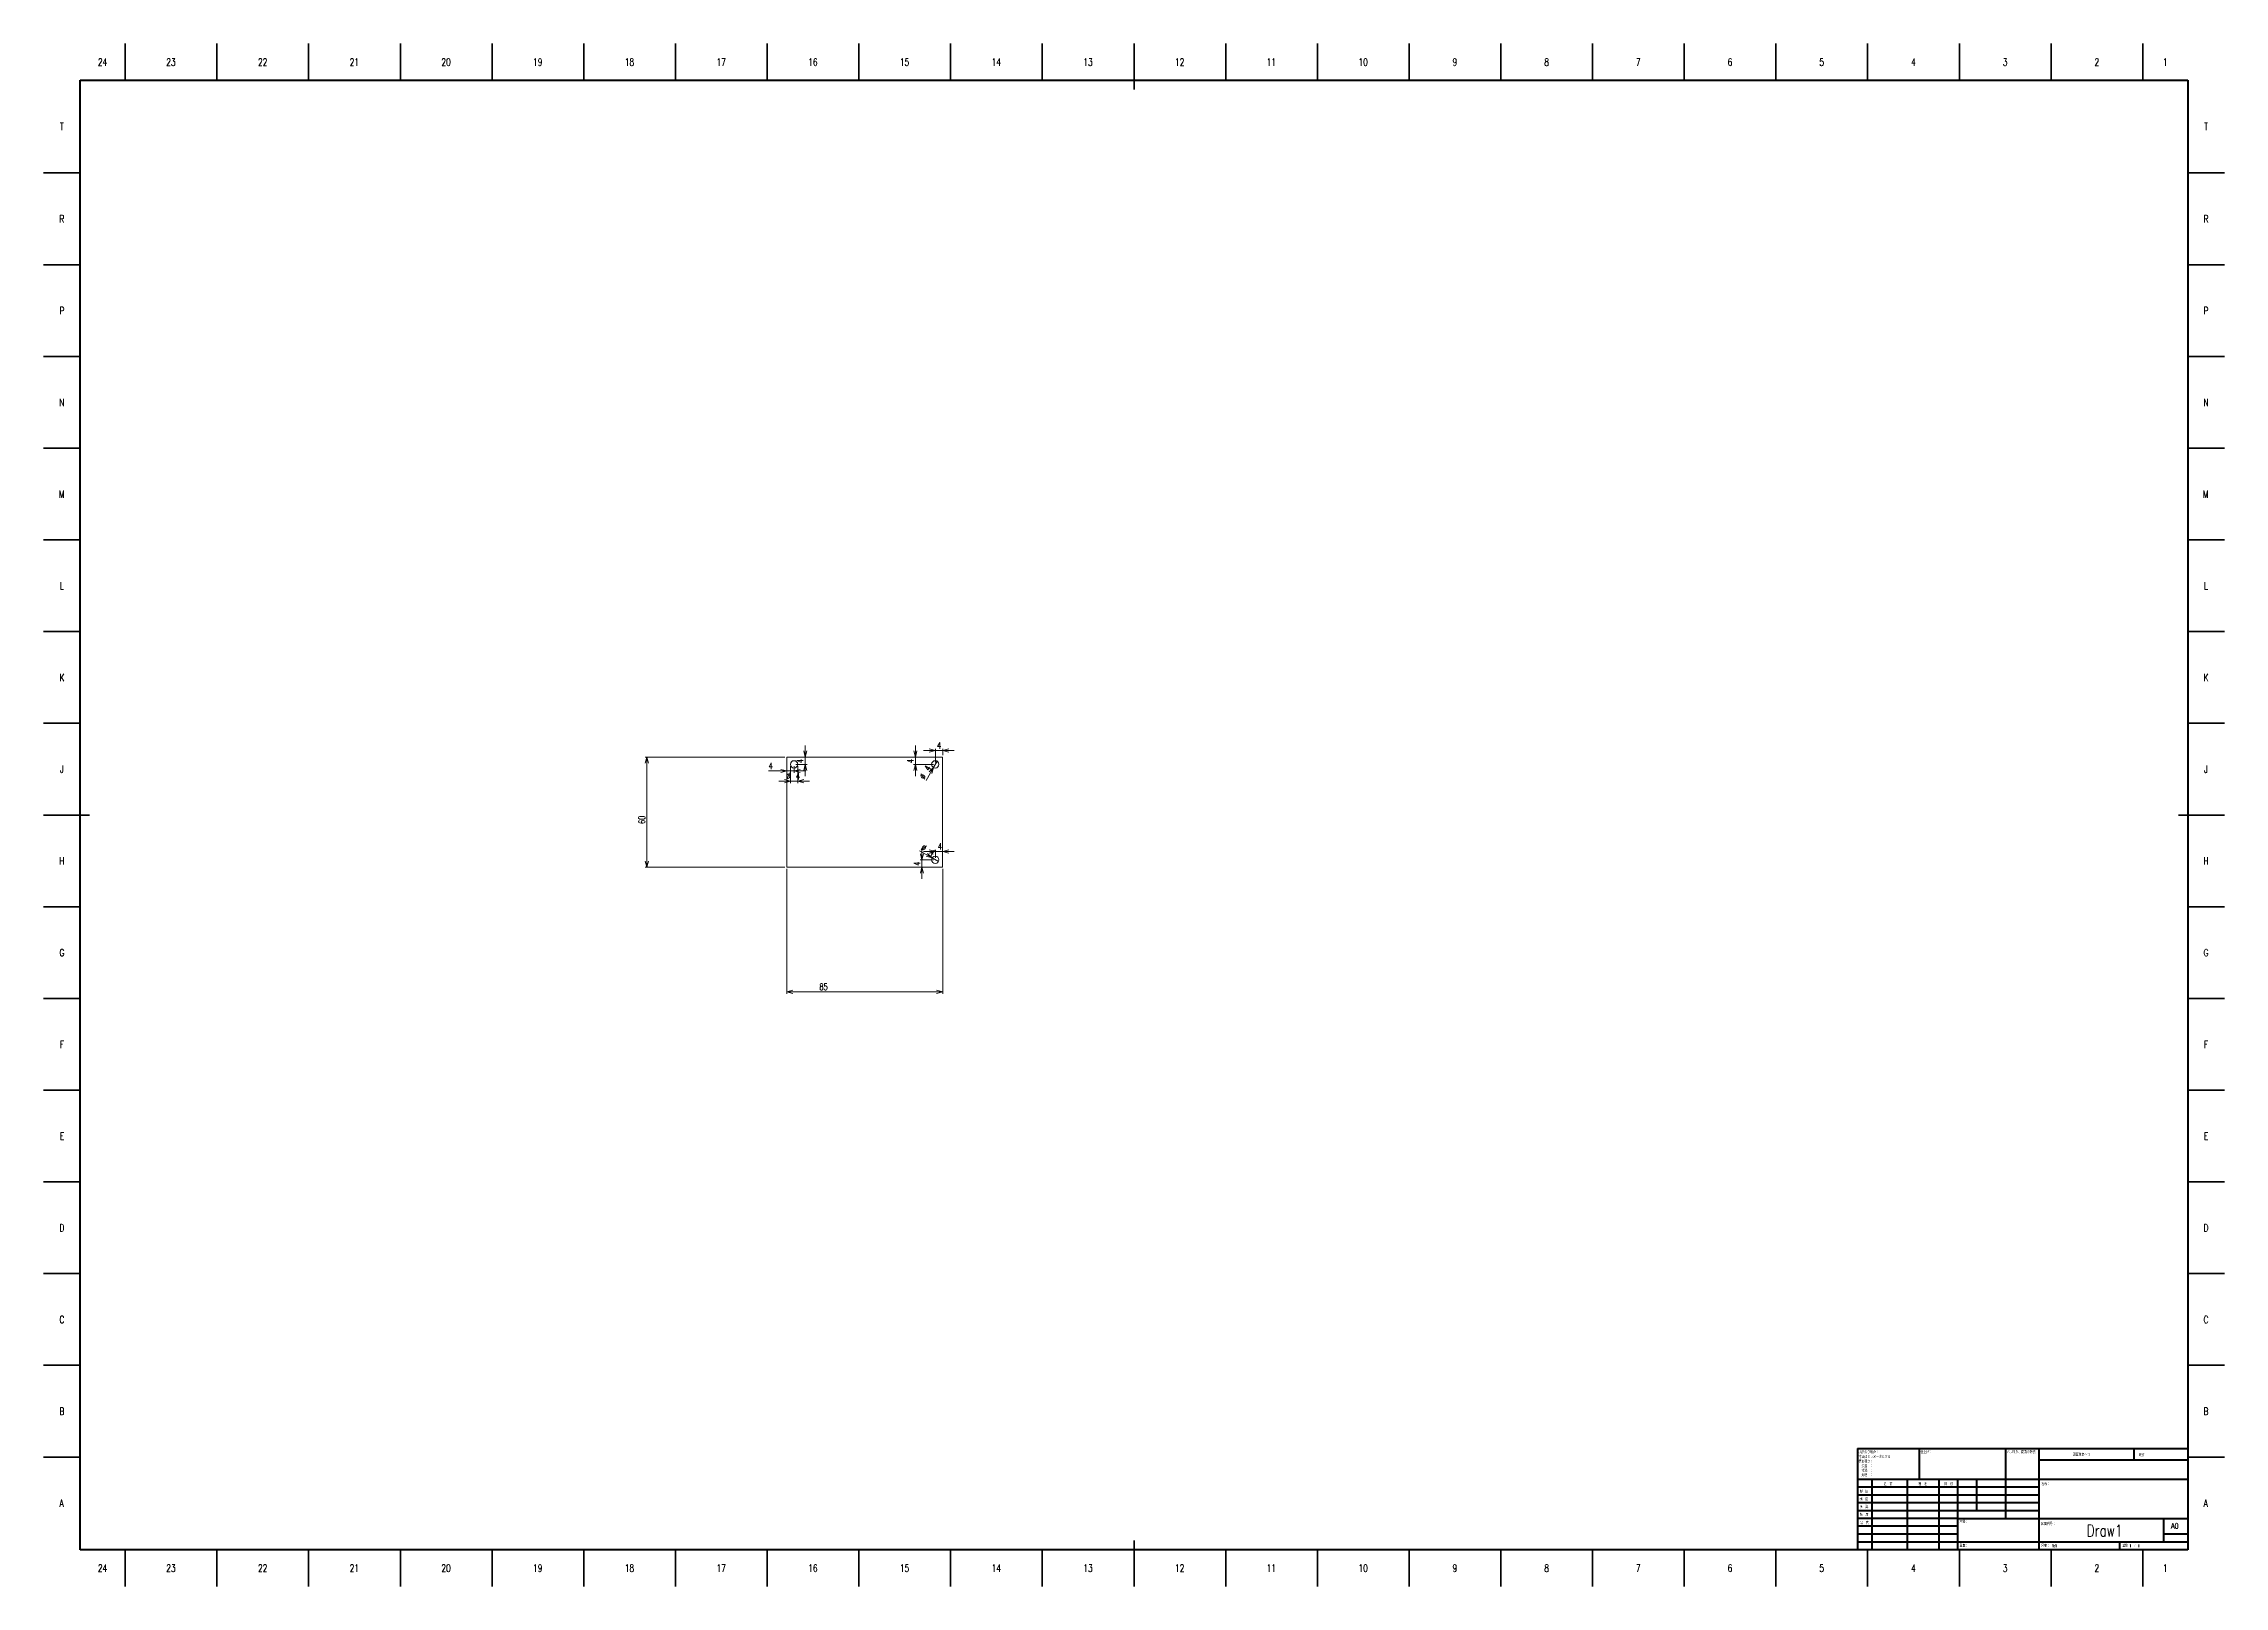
# Model space of a CAD drawing. Header units: millimetres. Extents: x 0 to 1189, y 0 to 841.
import ezdxf

# ---------------------------------------------------------------- set-up
doc = ezdxf.new("R2010")
doc.units = ezdxf.units.MM
doc.styles.add('SLDTEXTSTYLE0', font='TXT', dxfattribs={"width": 0.75, "bigfont": 'bigfont'})
doc.styles.add('SLDTEXTSTYLE1', font='TXT', dxfattribs={"width": 0.65625, "bigfont": 'bigfont'})
doc.dimstyles.new('SLDDIMSTYLE0', dxfattribs={"dimtxt": 3.5, "dimasz": 3.302, "dimexe": 0, "dimexo": 0.0625, "dimgap": 0.875, "dimtad": 3, "dimrnd": 1e-09, "dimzin": 12, "dimdsep": 46, "dimtxsty": 'SLDTEXTSTYLE0', "dimblk1": 'OPEN30', "dimblk2": 'OPEN30', "dimsah": 1, "dimcen": 0.09, "dimadec": 0, "dimazin": 3, "dimtfac": 1, "dimtofl": 0, "dimtmove": 0, "dimatfit": 3, "dimldrblk": 'OPEN30', "dimfxl": 1, "dimfrac": 2, "dimtolj": 1, "dimtzin": 12, "dimarcsym": 0})
doc.dimstyles.new('SLDDIMSTYLE1', dxfattribs={"dimtxt": 3.5, "dimasz": 3.302, "dimexe": 0, "dimexo": 0.0625, "dimgap": 0.875, "dimtad": 3, "dimrnd": 1e-09, "dimzin": 12, "dimdsep": 46, "dimtxsty": 'SLDTEXTSTYLE0', "dimblk1": 'OPEN30', "dimblk2": 'OPEN30', "dimsah": 1, "dimcen": 0.09, "dimadec": 0, "dimazin": 3, "dimtfac": 1, "dimtmove": 0, "dimatfit": 0, "dimldrblk": 'OPEN30', "dimfxl": 1, "dimfrac": 2, "dimtolj": 1, "dimtzin": 12, "dimarcsym": 0})
doc.dimstyles.new('SLDDIMSTYLE2', dxfattribs={"dimtxt": 3.5, "dimasz": 3.302, "dimexe": 0, "dimexo": 0.0625, "dimgap": 0.875, "dimtad": 3, "dimrnd": 1e-09, "dimzin": 12, "dimdsep": 46, "dimtxsty": 'SLDTEXTSTYLE0', "dimblk1": 'NONE', "dimblk2": 'OPEN30', "dimsah": 1, "dimcen": 0, "dimadec": 0, "dimazin": 3, "dimtfac": 1, "dimtmove": 0, "dimatfit": 3, "dimldrblk": 'NONE', "dimfxl": 1, "dimfrac": 2, "dimtolj": 1, "dimtzin": 12, "dimarcsym": 0})

# ---------------------------------------------------------------- blocks, each defined once
blk = doc.blocks.new('_OPEN30')
at = {"color": 0, "linetype": 'ByBlock', "lineweight": -2}
for p, q in [((-1, 0.267949), (0, 0)), ((0, 0), (-1, -0.267949)), ((0, 0), (-1, 0))]:
    blk.add_line(p, q, dxfattribs=at)
blk = doc.blocks.new('_D')
at = {"color": 7, "linetype": 'Continuous', "lineweight": 18}
for p, q in [((405.2, 391.1), (405.2, 323.1)), ((490.2, 391.1), (490.2, 323.1)), ((405.2, 324.1), (490.2, 324.1))]:
    blk.add_line(p, q, dxfattribs=at)
at = {"color": 7, "linetype": 'Continuous', "lineweight": 18, "xscale": 3.302, "yscale": 3.302, "rotation": 180}
blk.add_blockref('_OPEN30', (405.2, 324.1), dxfattribs=at)
at = {"color": 7, "linetype": 'Continuous', "lineweight": 18, "xscale": 3.302, "yscale": 3.302}
blk.add_blockref('_OPEN30', (490.2, 324.1), dxfattribs=at)
at = {"color": 7, "linetype": 'Continuous', "lineweight": 18, "insert": (423, 328.6), "char_height": 3.5, "attachment_point": 1, "style": 'SLDTEXTSTYLE0'}
blk.add_mtext('85', dxfattribs=at)
blk = doc.blocks.new('_D_1')
at = {"color": 7, "linetype": 'Continuous', "lineweight": 18}
for p, q in [((404.2, 452.1), (327.9, 452.1)), ((328.9, 452.1), (328.9, 392.1)), ((404.2, 392.1), (327.9, 392.1))]:
    blk.add_line(p, q, dxfattribs=at)
at = {"color": 7, "linetype": 'Continuous', "lineweight": 18, "xscale": 3.302, "yscale": 3.302}
for p, rotation in [((328.9, 452.1), 90), ((328.9, 392.1), 270)]:
    blk.add_blockref('_OPEN30', p, dxfattribs=dict(at, rotation=rotation))
at = {"color": 7, "linetype": 'Continuous', "lineweight": 18, "insert": (324.4, 415.6), "char_height": 3.5, "attachment_point": 1, "rotation": 90, "style": 'SLDTEXTSTYLE0'}
blk.add_mtext('60', dxfattribs=at)
blk = doc.blocks.new('_D_2')
at = {"color": 7, "linetype": 'Continuous', "lineweight": 18}
for p, q in [((407.2, 447.1), (407.2, 437.9)), ((411.2, 447.1), (411.2, 437.9)), ((407.2, 438.9), (400.8, 438.9)), ((407.2, 438.9), (411.2, 438.9)), ((411.2, 438.9), (417.5, 438.9))]:
    blk.add_line(p, q, dxfattribs=at)
at = {"color": 7, "linetype": 'Continuous', "lineweight": 18, "xscale": 3.302, "yscale": 3.302}
blk.add_blockref('_OPEN30', (407.2, 438.9), dxfattribs=at)
at = {"color": 7, "linetype": 'Continuous', "lineweight": 18, "xscale": 3.302, "yscale": 3.302, "rotation": 180}
blk.add_blockref('_OPEN30', (411.2, 438.9), dxfattribs=at)
at = {"color": 7, "linetype": 'Continuous', "lineweight": 18, "char_height": 3.5, "attachment_point": 1, "style": 'SLDTEXTSTYLE0'}
for s, insert in [('%%c', (404.9, 443.4)), ('4', (410.2, 443.4))]:
    blk.add_mtext(s, dxfattribs=dict(at, insert=insert))
blk = doc.blocks.new('_D_3')
at = {"color": 7, "linetype": 'Continuous', "lineweight": 18}
for p, q in [((405.2, 444.5), (395.3, 444.5)), ((409.2, 444.5), (405.2, 444.5)), ((409.2, 447.1), (409.2, 443.5)), ((409.2, 444.5), (415.5, 444.5))]:
    blk.add_line(p, q, dxfattribs=at)
at = {"color": 7, "linetype": 'Continuous', "lineweight": 18, "xscale": 3.302, "yscale": 3.302}
blk.add_blockref('_OPEN30', (405.2, 444.5), dxfattribs=at)
at = {"color": 7, "linetype": 'Continuous', "lineweight": 18, "xscale": 3.302, "yscale": 3.302, "rotation": 180}
blk.add_blockref('_OPEN30', (409.2, 444.5), dxfattribs=at)
at = {"color": 7, "linetype": 'Continuous', "lineweight": 18, "insert": (395.3, 449), "char_height": 3.5, "attachment_point": 1, "style": 'SLDTEXTSTYLE0'}
blk.add_mtext('4', dxfattribs=at)
blk = doc.blocks.new('_D_4')
at = {"color": 7, "linetype": 'Continuous', "lineweight": 18}
for p, q in [((415.3, 452.1), (415.3, 458.4)), ((415.3, 448.1), (415.3, 452.1)), ((410.2, 448.1), (416.3, 448.1)), ((415.3, 448.1), (415.3, 441.7))]:
    blk.add_line(p, q, dxfattribs=at)
at = {"color": 7, "linetype": 'Continuous', "lineweight": 18, "xscale": 3.302, "yscale": 3.302}
for p, rotation in [((415.3, 452.1), 270), ((415.3, 448.1), 90)]:
    blk.add_blockref('_OPEN30', p, dxfattribs=dict(at, rotation=rotation))
at = {"color": 7, "linetype": 'Continuous', "lineweight": 18, "insert": (410.7, 448.7), "char_height": 3.5, "attachment_point": 1, "rotation": 90, "style": 'SLDTEXTSTYLE0'}
blk.add_mtext('4', dxfattribs=at)
blk = doc.blocks.new('_D_5')
at = {"color": 7, "linetype": 'Continuous', "lineweight": 18}
for q in [(481.1, 439.3), (487.2, 449.8)]:
    blk.add_line((485.2, 446.4), q, dxfattribs=at)
at = {"color": 7, "linetype": 'Continuous', "lineweight": 18, "xscale": 3.302, "yscale": 3.302, "rotation": 60}
blk.add_blockref('_OPEN30', (485.2, 446.4), dxfattribs=at)
at = {"color": 7, "linetype": 'Continuous', "lineweight": 18, "char_height": 3.5, "attachment_point": 1, "rotation": 60, "style": 'SLDTEXTSTYLE0'}
for s, insert in [('%%c', (477.3, 441.4)), ('4', (479.9, 446))]:
    blk.add_mtext(s, dxfattribs=dict(at, insert=insert))
blk = doc.blocks.new('_NONE')
blk = doc.blocks.new('_D_6')
at = {"color": 7, "linetype": 'Continuous', "lineweight": 18}
for p, q in [((475.3, 452.1), (475.3, 458.4)), ((475.3, 448.1), (475.3, 452.1)), ((485.2, 448.1), (474.3, 448.1)), ((475.3, 448.1), (475.3, 441.7))]:
    blk.add_line(p, q, dxfattribs=at)
at = {"color": 7, "linetype": 'Continuous', "lineweight": 18, "xscale": 3.302, "yscale": 3.302}
for p, rotation in [((475.3, 452.1), 270), ((475.3, 448.1), 90)]:
    blk.add_blockref('_OPEN30', p, dxfattribs=dict(at, rotation=rotation))
at = {"color": 7, "linetype": 'Continuous', "lineweight": 18, "insert": (470.8, 448.7), "char_height": 3.5, "attachment_point": 1, "rotation": 90, "style": 'SLDTEXTSTYLE0'}
blk.add_mtext('4', dxfattribs=at)
blk = doc.blocks.new('_D_7')
at = {"color": 7, "linetype": 'Continuous', "lineweight": 18}
for p, q in [((486.2, 455.6), (479.8, 455.6)), ((486.2, 449.1), (486.2, 456.6)), ((486.2, 455.6), (490.2, 455.6)), ((490.2, 453.1), (490.2, 456.6)), ((490.2, 455.6), (496.5, 455.6))]:
    blk.add_line(p, q, dxfattribs=at)
at = {"color": 7, "linetype": 'Continuous', "lineweight": 18, "xscale": 3.302, "yscale": 3.302}
blk.add_blockref('_OPEN30', (486.2, 455.6), dxfattribs=at)
at = {"color": 7, "linetype": 'Continuous', "lineweight": 18, "xscale": 3.302, "yscale": 3.302, "rotation": 180}
blk.add_blockref('_OPEN30', (490.2, 455.6), dxfattribs=at)
at = {"color": 7, "linetype": 'Continuous', "lineweight": 18, "insert": (487.1, 460.1), "char_height": 3.5, "attachment_point": 1, "style": 'SLDTEXTSTYLE0'}
blk.add_mtext('4', dxfattribs=at)
blk = doc.blocks.new('_D_8')
at = {"color": 7, "linetype": 'Continuous', "lineweight": 18}
for q in [(477.6, 401), (487.9, 395.1)]:
    blk.add_line((484.4, 397.1), q, dxfattribs=at)
at = {"color": 7, "linetype": 'Continuous', "lineweight": 18, "xscale": 3.302, "yscale": 3.302, "rotation": 330}
blk.add_blockref('_OPEN30', (484.4, 397.1), dxfattribs=at)
at = {"color": 7, "linetype": 'Continuous', "lineweight": 18, "char_height": 3.5, "attachment_point": 1, "rotation": 330, "style": 'SLDTEXTSTYLE0'}
for s, insert in [('%%c', (479.8, 404.7)), ('4', (484.4, 402.1))]:
    blk.add_mtext(s, dxfattribs=dict(at, insert=insert))
blk = doc.blocks.new('_D_9')
at = {"color": 7, "linetype": 'Continuous', "lineweight": 18}
for p, q in [((485.2, 396.1), (477.9, 396.1)), ((478.9, 396.1), (478.9, 402.4)), ((478.9, 396.1), (478.9, 392.1)), ((478.9, 392.1), (478.9, 385.7))]:
    blk.add_line(p, q, dxfattribs=at)
at = {"color": 7, "linetype": 'Continuous', "lineweight": 18, "xscale": 3.302, "yscale": 3.302}
for p, rotation in [((478.9, 396.1), 270), ((478.9, 392.1), 90)]:
    blk.add_blockref('_OPEN30', p, dxfattribs=dict(at, rotation=rotation))
at = {"color": 7, "linetype": 'Continuous', "lineweight": 18, "insert": (474.4, 392.8), "char_height": 3.5, "attachment_point": 1, "rotation": 90, "style": 'SLDTEXTSTYLE0'}
blk.add_mtext('4', dxfattribs=at)
blk = doc.blocks.new('_D_10')
at = {"color": 7, "linetype": 'Continuous', "lineweight": 18}
for p, q in [((486.2, 400.6), (479.8, 400.6)), ((486.2, 397.1), (486.2, 401.6)), ((486.2, 400.6), (490.2, 400.6)), ((490.2, 400.6), (496.5, 400.6))]:
    blk.add_line(p, q, dxfattribs=at)
at = {"color": 7, "linetype": 'Continuous', "lineweight": 18, "xscale": 3.302, "yscale": 3.302}
blk.add_blockref('_OPEN30', (486.2, 400.6), dxfattribs=at)
at = {"color": 7, "linetype": 'Continuous', "lineweight": 18, "xscale": 3.302, "yscale": 3.302, "rotation": 180}
blk.add_blockref('_OPEN30', (490.2, 400.6), dxfattribs=at)
at = {"color": 7, "linetype": 'Continuous', "lineweight": 18, "insert": (487.5, 405.2), "char_height": 3.5, "attachment_point": 1, "style": 'SLDTEXTSTYLE0'}
blk.add_mtext('4', dxfattribs=at)
blk = doc.blocks.new('SW_NOTE_0')
at = {"color": 0, "linetype": 'Continuous', "lineweight": 0, "char_height": 1.5, "attachment_point": 1, "style": 'SLDTEXTSTYLE0'}
for s, insert in [('指示なき場合：', (0, 1.9)), ('表面粗さ：', (0, -3.1)), ('寸法はミリメータとする\u3000', (0, -0.6)), ('\u3000公差\u3000：', (0, -5.6)), ('\u3000寸法\u3000：', (0, -8.1)), ('\u3000角度\u3000：', (0, -10.6))]:
    blk.add_mtext(s, dxfattribs=dict(at, insert=insert))

msp = doc.modelspace()

# ---------------------------------------------------------------- linework, layer by layer
at = {"color": 7, "linetype": 'Continuous', "lineweight": 35}
for p, q in [((44.5, 821), (44.5, 841)), ((94.5, 821), (94.5, 841)), ((144.5, 821), (144.5, 841)), ((194.5, 821), (194.5, 841)), ((244.5, 821), (244.5, 841)), ((294.5, 821), (294.5, 841)), ((344.5, 821), (344.5, 841)), ((394.5, 821), (394.5, 841)), ((444.5, 821), (444.5, 841)), ((494.5, 821), (494.5, 841)), ((544.5, 821), (544.5, 841)), ((594.5, 841), (594.5, 816)), ((594.5, 821), (594.5, 841)), ((644.5, 821), (644.5, 841)), ((694.5, 821), (694.5, 841)), ((744.5, 821), (744.5, 841)), ((794.5, 821), (794.5, 841)), ((844.5, 821), (844.5, 841)), ((894.5, 821), (894.5, 841)), ((944.5, 821), (944.5, 841)), ((994.5, 821), (994.5, 841)), ((1044.5, 821), (1044.5, 841)), ((1094.5, 821), (1094.5, 841)), ((1144.5, 821), (1144.5, 841)), ((20, 770.5), (0, 770.5)), ((1169, 770.5), (1189, 770.5)), ((20, 720.5), (0, 720.5)), ((1169, 720.5), (1189, 720.5)), ((20, 670.5), (0, 670.5)), ((1169, 670.5), (1189, 670.5)), ((20, 620.5), (0, 620.5)), ((1169, 620.5), (1189, 620.5)), ((20, 570.5), (0, 570.5)), ((1169, 570.5), (1189, 570.5)), ((20, 520.5), (0, 520.5)), ((1169, 520.5), (1189, 520.5)), ((20, 470.5), (0, 470.5)), ((1169, 470.5), (1189, 470.5)), ((0, 420.5), (25, 420.5)), ((20, 420.5), (0, 420.5)), ((1189, 420.5), (1164, 420.5)), ((1169, 420.5), (1189, 420.5)), ((20, 370.5), (0, 370.5)), ((1169, 370.5), (1189, 370.5)), ((20, 320.5), (0, 320.5)), ((1169, 320.5), (1189, 320.5)), ((20, 270.5), (0, 270.5)), ((1169, 270.5), (1189, 270.5)), ((20, 220.5), (0, 220.5)), ((1169, 220.5), (1189, 220.5)), ((20, 170.5), (0, 170.5)), ((1169, 170.5), (1189, 170.5)), ((20, 120.5), (0, 120.5)), ((1169, 120.5), (1189, 120.5)), ((20, 70.5), (0, 70.5)), ((1169, 70.5), (1189, 70.5)), ((594.5, 0), (594.5, 25)), ((44.5, 20), (44.5, 0)), ((94.5, 20), (94.5, 0)), ((144.5, 20), (144.5, 0)), ((194.5, 20), (194.5, 0)), ((244.5, 20), (244.5, 0)), ((294.5, 20), (294.5, 0)), ((344.5, 20), (344.5, 0)), ((394.5, 20), (394.5, 0)), ((444.5, 20), (444.5, 0)), ((494.5, 20), (494.5, 0)), ((544.5, 20), (544.5, 0)), ((594.5, 20), (594.5, 0)), ((644.5, 20), (644.5, 0)), ((694.5, 20), (694.5, 0)), ((744.5, 20), (744.5, 0)), ((794.5, 20), (794.5, 0)), ((844.5, 20), (844.5, 0)), ((894.5, 20), (894.5, 0)), ((944.5, 20), (944.5, 0)), ((994.5, 20), (994.5, 0)), ((1044.5, 20), (1044.5, 0)), ((1094.5, 20), (1094.5, 0)), ((1144.5, 20), (1144.5, 0))]:
    msp.add_line(p, q, dxfattribs=at)
at = {"color": 7, "linetype": 'Continuous', "lineweight": 70}
for p, q in [((20, 20), (20, 821)), ((20, 821), (1169, 821)), ((1169, 821), (1169, 20)), ((1169, 20), (20, 20))]:
    msp.add_line(p, q, dxfattribs=at)
at = {"color": 7, "linetype": 'Continuous', "lineweight": 18}
for p, q in [((405.151, 452.097), (490.151, 452.097)), ((405.151, 452.097), (405.151, 392.097)), ((490.151, 452.097), (490.151, 392.097)), ((405.151, 392.097), (490.151, 392.097))]:
    msp.add_line(p, q, dxfattribs=at)
at = {"color": 7, "linetype": 'Continuous', "lineweight": 50}
for p, q in [((989, 75.25), (1169, 75.25)), ((989, 75.25), (989, 20)), ((1022.8, 58.25), (1022.8, 75.25)), ((1069.6, 75.25), (1069.6, 37)), ((1087.8, 75.25), (1087.8, 20)), ((1139.8, 68.875), (1139.8, 75.25)), ((1169, 68.875), (1087.8, 68.875)), ((1169, 58.25), (989, 58.25)), ((1087.8, 54), (989, 54)), ((1087.8, 49.75), (989, 49.75)), ((996.8, 58.25), (996.8, 20)), ((1015.991, 58.25), (1015.991, 20)), ((1033.399, 58.25), (1033.399, 20)), ((1043.6, 20), (1043.6, 58.25)), ((1054, 41.25), (1054, 58.25)), ((1087.8, 45.5), (989, 45.5)), ((1087.8, 41.25), (989, 41.25)), ((1043.6, 37), (989, 37)), ((1043.6, 37), (1169, 37)), ((1156, 24.25), (1156, 37)), ((1043.6, 32.75), (989, 32.75)), ((1043.6, 28.5), (989, 28.5)), ((989, 24.25), (1169, 24.25)), ((1132, 20), (1132, 24.25)), ((1169, 28.5), (1156, 28.5))]:
    msp.add_line(p, q, dxfattribs=at)
at = {"color": 7, "linetype": 'Continuous', "lineweight": 18}
for centre in [(409.151, 448.097), (486.151, 448.097), (486.151, 396.097)]:
    msp.add_circle(centre, 2, dxfattribs=at)

# ---------------------------------------------------------------- block references
at = {"color": 7, "linetype": 'Continuous', "lineweight": 0}
msp.add_blockref('SW_NOTE_0', (989.594, 71.987), dxfattribs=at)

# ---------------------------------------------------------------- texts
for s, insert, char_height, attachment_point, style in [('24', (32.17, 832.926), 3.9688, 2, 'SLDTEXTSTYLE0'), ('23', (69.42, 832.926), 3.9688, 2, 'SLDTEXTSTYLE0'), ('22', (119.42, 832.926), 3.9688, 2, 'SLDTEXTSTYLE0'), ('21', (169.42, 832.926), 3.9688, 2, 'SLDTEXTSTYLE0'), ('20', (219.42, 832.926), 3.9688, 2, 'SLDTEXTSTYLE0'), ('19', (269.42, 832.926), 3.9688, 2, 'SLDTEXTSTYLE0'), ('18', (319.42, 832.926), 3.9688, 2, 'SLDTEXTSTYLE0'), ('17', (369.42, 832.926), 3.9688, 2, 'SLDTEXTSTYLE0'), ('16', (419.42, 832.926), 3.9688, 2, 'SLDTEXTSTYLE0'), ('15', (469.42, 832.926), 3.9688, 2, 'SLDTEXTSTYLE0'), ('14', (519.42, 832.926), 3.9688, 2, 'SLDTEXTSTYLE0'), ('13', (569.42, 832.926), 3.9688, 2, 'SLDTEXTSTYLE0'), ('12', (619.42, 832.926), 3.9688, 2, 'SLDTEXTSTYLE0'), ('11', (669.42, 832.926), 3.9688, 2, 'SLDTEXTSTYLE0'), ('10', (719.42, 832.926), 3.9688, 2, 'SLDTEXTSTYLE0'), ('9', (769.46, 832.926), 3.969, 2, 'SLDTEXTSTYLE0'), ('8', (819.46, 832.926), 3.969, 2, 'SLDTEXTSTYLE0'), ('7', (869.46, 832.926), 3.969, 2, 'SLDTEXTSTYLE0'), ('6', (919.46, 832.926), 3.969, 2, 'SLDTEXTSTYLE0'), ('5', (969.46, 832.926), 3.969, 2, 'SLDTEXTSTYLE0'), ('4', (1019.46, 832.926), 3.969, 2, 'SLDTEXTSTYLE0'), ('3', (1069.46, 832.926), 3.969, 2, 'SLDTEXTSTYLE0'), ('2', (1119.46, 832.926), 3.969, 2, 'SLDTEXTSTYLE0'), ('1', (1156.71, 832.926), 3.969, 2, 'SLDTEXTSTYLE0'), ('T', (9.988, 797.77), 3.969, 2, 'SLDTEXTSTYLE0'), ('T', (1178.988, 797.77), 3.969, 2, 'SLDTEXTSTYLE0'), ('R', (9.944, 747.426), 3.969, 2, 'SLDTEXTSTYLE0'), ('R', (1178.944, 747.426), 3.969, 2, 'SLDTEXTSTYLE0'), ('P', (9.985, 697.426), 3.969, 2, 'SLDTEXTSTYLE0'), ('P', (1178.985, 697.426), 3.969, 2, 'SLDTEXTSTYLE0'), ('N', (9.964, 647.426), 3.969, 2, 'SLDTEXTSTYLE0'), ('N', (1178.964, 647.426), 3.969, 2, 'SLDTEXTSTYLE0'), ('M', (9.862, 597.426), 3.969, 2, 'SLDTEXTSTYLE0'), ('M', (1178.862, 597.426), 3.969, 2, 'SLDTEXTSTYLE0'), ('L', (9.955, 547.426), 3.969, 2, 'SLDTEXTSTYLE0'), ('L', (1178.955, 547.426), 3.969, 2, 'SLDTEXTSTYLE0'), ('K', (9.989, 497.426), 3.969, 2, 'SLDTEXTSTYLE0'), ('K', (1178.989, 497.426), 3.969, 2, 'SLDTEXTSTYLE0'), ('J', (9.965, 447.426), 3.969, 2, 'SLDTEXTSTYLE0'), ('J', (1178.965, 447.426), 3.969, 2, 'SLDTEXTSTYLE0'), ('H', (9.99, 397.426), 3.969, 2, 'SLDTEXTSTYLE0'), ('H', (1178.99, 397.426), 3.969, 2, 'SLDTEXTSTYLE0'), ('G', (9.987, 347.426), 3.969, 2, 'SLDTEXTSTYLE0'), ('G', (1178.987, 347.426), 3.969, 2, 'SLDTEXTSTYLE0'), ('F', (9.958, 297.426), 3.969, 2, 'SLDTEXTSTYLE0'), ('F', (1178.958, 297.426), 3.969, 2, 'SLDTEXTSTYLE0'), ('E', (10.008, 247.426), 3.969, 2, 'SLDTEXTSTYLE0'), ('E', (1179.008, 247.426), 3.969, 2, 'SLDTEXTSTYLE0'), ('D', (9.953, 197.426), 3.969, 2, 'SLDTEXTSTYLE0'), ('D', (1178.953, 197.426), 3.969, 2, 'SLDTEXTSTYLE0'), ('C', (9.959, 147.426), 3.969, 2, 'SLDTEXTSTYLE0'), ('C', (1178.959, 147.426), 3.969, 2, 'SLDTEXTSTYLE0'), ('B', (9.971, 97.426), 3.969, 2, 'SLDTEXTSTYLE0'), ('B', (1178.971, 97.426), 3.969, 2, 'SLDTEXTSTYLE0'), ('仕上げ：', (1023.371, 73.919), 1.5, 1, 'SLDTEXTSTYLE0'), ('バリ取り、鋭角の除去', (1070.309, 74.003), 1.5, 1, 'SLDTEXTSTYLE0'), ('図面測定不可', (1106.289, 72.533), 1.5, 1, 'SLDTEXTSTYLE0'), ('改訂', (1142.328, 72.335), 1.5, 1, 'SLDTEXTSTYLE0'), ('検\u3000図', (990.156, 48.217), 1.5, 1, 'SLDTEXTSTYLE0'), ('製\u3000図', (990.189, 52.492), 1.5, 1, 'SLDTEXTSTYLE0'), ('名\u3000前', (1003.322, 56.501), 1.5, 1, 'SLDTEXTSTYLE0'), ('\u3000\u3000署\u3000名', (1019.034, 56.562), 1.5, 1, 'SLDTEXTSTYLE0'), ('日\u3000付', (1036.215, 56.576), 1.5, 1, 'SLDTEXTSTYLE0'), ('名称：', (1089.202, 56.576), 1.5, 1, 'SLDTEXTSTYLE0'), ('A', (9.84, 47.27), 3.969, 2, 'SLDTEXTSTYLE0'), ('承\u3000認', (990.147, 44.126), 1.5, 1, 'SLDTEXTSTYLE0'), ('製\u3000産', (990.201, 39.796), 1.5, 1, 'SLDTEXTSTYLE0'), ('材料：', (1044.646, 35.986), 1.5, 1, 'SLDTEXTSTYLE0'), ('A', (1178.84, 47.27), 3.969, 2, 'SLDTEXTSTYLE0'), ('品\u3000管', (990.337, 35.412), 1.5, 1, 'SLDTEXTSTYLE0'), ('図面番号：', (1089.074, 34.869), 1.5, 1, 'SLDTEXTSTYLE0'), ('Draw1', (1123.699, 33.607), 6.35, 2, 'SLDTEXTSTYLE0'), ('A0', (1159.871, 34.406), 2.9104, 1, 'SLDTEXTSTYLE0'), ('24', (32.17, 11.926), 3.9688, 2, 'SLDTEXTSTYLE0'), ('23', (69.42, 11.926), 3.9688, 2, 'SLDTEXTSTYLE0'), ('22', (119.42, 11.926), 3.9688, 2, 'SLDTEXTSTYLE0'), ('21', (169.42, 11.926), 3.9688, 2, 'SLDTEXTSTYLE0'), ('20', (219.42, 11.926), 3.9688, 2, 'SLDTEXTSTYLE0'), ('19', (269.42, 11.926), 3.9688, 2, 'SLDTEXTSTYLE0'), ('18', (319.42, 11.926), 3.9688, 2, 'SLDTEXTSTYLE0'), ('17', (369.42, 11.926), 3.9688, 2, 'SLDTEXTSTYLE0'), ('16', (419.42, 11.926), 3.9688, 2, 'SLDTEXTSTYLE0'), ('15', (469.42, 11.926), 3.9688, 2, 'SLDTEXTSTYLE0'), ('14', (519.42, 11.926), 3.9688, 2, 'SLDTEXTSTYLE0'), ('13', (569.42, 11.926), 3.9688, 2, 'SLDTEXTSTYLE0'), ('12', (619.42, 11.926), 3.9688, 2, 'SLDTEXTSTYLE0'), ('11', (669.42, 11.926), 3.9688, 2, 'SLDTEXTSTYLE0'), ('10', (719.42, 11.926), 3.9688, 2, 'SLDTEXTSTYLE0'), ('9', (769.46, 11.926), 3.969, 2, 'SLDTEXTSTYLE0'), ('8', (819.46, 11.926), 3.969, 2, 'SLDTEXTSTYLE0'), ('7', (869.46, 11.926), 3.969, 2, 'SLDTEXTSTYLE0'), ('6', (919.46, 11.926), 3.969, 2, 'SLDTEXTSTYLE0'), ('5', (969.46, 11.926), 3.969, 2, 'SLDTEXTSTYLE0'), ('4', (1019.46, 11.926), 3.969, 2, 'SLDTEXTSTYLE0'), ('重量：', (1044.618, 22.949), 1.4986, 1, 'SLDTEXTSTYLE0'), ('3', (1069.46, 11.926), 3.969, 2, 'SLDTEXTSTYLE0'), ('尺度： 1:1', (1089.074, 22.9), 1.5, 1, 'SLDTEXTSTYLE0'), ('2', (1119.46, 11.926), 3.969, 2, 'SLDTEXTSTYLE0'), ('葉数 1 ／ 1', (1133.478, 22.9), 1.5, 1, 'SLDTEXTSTYLE1'), ('1', (1156.71, 11.926), 3.969, 2, 'SLDTEXTSTYLE0')]:
    msp.add_mtext(s, dxfattribs=dict(at, insert=insert, char_height=char_height, attachment_point=attachment_point, style=style))

# ---------------------------------------------------------------- dimensions: what is measured, and where the dimension line sits
at = {"color": 7, "linetype": 'Continuous', "lineweight": 18}
for base, p1, p2, dimstyle, picture, middle in [((328.937, 392.097), (405.151, 452.097), (405.151, 392.097), 'SLDDIMSTYLE0', '_D_1', (328.937, 418.154)), ((415.261, 452.097), (409.151, 448.097), (405.151, 452.097), 'SLDDIMSTYLE1', '_D_4', (415.261, 449.974)), ((475.321, 452.097), (486.151, 448.097), (490.151, 452.097), 'SLDDIMSTYLE1', '_D_6', (475.321, 449.974)), ((478.919, 392.097), (486.151, 396.097), (490.151, 392.097), 'SLDDIMSTYLE1', '_D_9', (478.919, 394.046))]:
    dim = msp.add_linear_dim(base=base, p1=p1, p2=p2, angle=90, dimstyle=dimstyle, dxfattribs=at)
    dim.commit()
    dim.dimension.update_dxf_attribs({"geometry": picture, "text_midpoint": middle, "dimtype": 160})
for base, p1, p2, dimstyle, picture, middle in [((405.151, 444.522), (409.151, 448.097), (405.151, 452.097), 'SLDDIMSTYLE1', '_D_3', (396.633, 444.522)), ((490.151, 455.606), (486.151, 448.097), (490.151, 452.097), 'SLDDIMSTYLE1', '_D_7', (488.423, 455.606)), ((490.151, 400.646), (486.151, 396.097), (490.151, 392.097), 'SLDDIMSTYLE1', '_D_10', (488.815, 400.646)), ((490.151, 324.122), (405.151, 392.097), (490.151, 392.097), 'SLDDIMSTYLE0', '_D', (425.622, 324.122))]:
    dim = msp.add_linear_dim(base=base, p1=p1, p2=p2, dimstyle=dimstyle, dxfattribs=at)
    dim.commit()
    dim.dimension.update_dxf_attribs({"geometry": picture, "text_midpoint": middle, "dimtype": 160})
dim = msp.add_linear_dim(base=(411.151, 438.877), p1=(407.151, 448.097), p2=(411.151, 448.097), text='%%c<>', dimstyle='SLDDIMSTYLE1', dxfattribs=at)
dim.commit()
dim.dimension.update_dxf_attribs({"geometry": '_D_2', "text_midpoint": (408.823, 438.877), "dimtype": 160})
for p1, p2, picture, middle in [((487.151, 449.829), (485.151, 446.365), '_D_5', (482.766, 442.234)), ((487.883, 395.097), (484.419, 397.097), '_D_8', (480.574, 399.317))]:
    dim = msp.add_diameter_dim_2p(p1=p1, p2=p2, dimstyle='SLDDIMSTYLE2', dxfattribs=at)
    dim.commit()
    dim.dimension.update_dxf_attribs({"geometry": picture, "text_midpoint": middle, "dimtype": 163})

doc.saveas('drawing.dxf')
